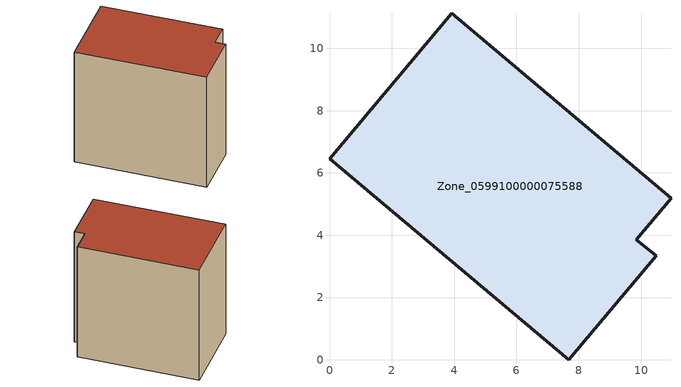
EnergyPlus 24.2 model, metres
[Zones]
Zone_0599100000075588
 floor ground (C_G): 0,6.46 3.92,11.13 10.96,5.19 9.85,3.86 10.48,3.35 7.68,0 z0
 wall outside (C_F): 3.92,11.13 0,6.46 7.68,0 10.48,3.35 9.85,3.86 10.96,5.19 3.92,11.13 z0:9.59
 roof outside (C_R): 0,6.46 7.68,0 10.48,3.35 9.85,3.86 10.96,5.19 3.92,11.13 z9.59
[BUILDING]
Pand.0599100000075588: North Axis=0; Terrain=City; Loads Convergence Tolerance Value=0.04; Temperature Convergence Tolerance Value=0.4; Solar Distribution=FullExterior; Maximum Number of Warmup Days=25; Minimum Number of Warmup Days=1
[Site:Location]
Rotterdam.The.Hague.AP_ZH_NLD Design_Conditions: Latitude=51.96; Longitude=4.45; Time Zone=1; Elevation=-4.5
[SITE:GROUNDTEMPERATURE:BUILDINGSURFACE]
18, 18, 18, 18, 18, 18, 18, 18, 18, 18, 18, 18
[MATERIAL] Thermal Absorptance=0.9; Solar Absorptance=0.7; Visible Absorptance=0.7
Name | Roughness | Thickness | Conductivity | Density | Specific Heat
G.TI.1946 | MediumSmooth | 0.15 | 1 | 540 | 1210
F.TI.1946 | Rough | 0.3 | 0.857143 | 1920 | 840
R.TI.1946 | MediumRough | 0.2 | 0.1 | 1500 | 1000
[CONSTRUCTION]
C_G: G.TI.1946
C_F: F.TI.1946
C_R: R.TI.1946
[ZONE]
Zone_0599100000075588: Type=1; Multiplier=1; Ceiling Height=Autocalculate; Volume=Autocalculate; Floor Area=autocalculate; Part of Total Floor Area=Yes
[ZONEINFILTRATION:DESIGNFLOWRATE]
Infil_Zone_0599100000075588: Zone or ZoneList or Space or SpaceList=Zone_0599100000075588; Schedule=AlwaysOn; Design Flow Rate Calculation Method=Flow/Area; Flow Rate per Floor Area=0.003; Constant Term Coefficient=1; Temperature Term Coefficient=0; Velocity Term Coefficient=0; Velocity Squared Term Coefficient=0
[HVACTEMPLATE:ZONE:IDEALLOADSAIRSYSTEM]
Zone_0599100000075588: Maximum Heating Supply Air Temperature=50; Minimum Cooling Supply Air Temperature=13; Maximum Heating Supply Air Humidity Ratio=0.0156; Minimum Cooling Supply Air Humidity Ratio=0.0077; Heating Limit=NoLimit; Cooling Limit=NoLimit; Dehumidification Control Type=ConstantSensibleHeatRatio; Cooling Sensible Heat Ratio=0.7; Dehumidification Setpoint=60; Humidification Control Type=None; Humidification Setpoint=30; Outdoor Air Method=None; Outdoor Air Flow Rate per Person=0.00944; Outdoor Air Flow Rate per Zone Floor Area=0; Outdoor Air Flow Rate per Zone=0; Demand Controlled Ventilation Type=None; Outdoor Air Economizer Type=NoEconomizer; Heat Recovery Type=None; Sensible Heat Recovery Effectiveness=0.7; Latent Heat Recovery Effectiveness=0.65
[ZONECONTROL:THERMOSTAT]
ThermostatControl_Zone_0599100000075588: Zone or ZoneList=Zone_0599100000075588; Control Type Schedule=DualSetpointControlType; Control 1=Thermostat_Zone_0599100000075588; Temperature Difference Between Cutout And Setpoint=0
[THERMOSTATSETPOINT:DUALSETPOINT]
Thermostat_Zone_0599100000075588: Heating Setpoint Temperature Schedule=HeatingSetpoint_Zone_0599100000075588; Cooling Setpoint Temperature Schedule=CoolingSetpoint_Zone_0599100000075588
[SCHEDULE:COMPACT]
HeatingSetpoint_Zone_0599100000075588: Through: 12/31, For: AllDays, Until: 24:00, 21
CoolingSetpoint_Zone_0599100000075588: Through: 12/31, For: AllDays, Until: 24:00, 24
DualSetpointControlType: Through: 12/31, For: AllDays, Until: 24:00, 4
AlwaysOn: Through: 12/31, For: AllDays, Until: 24:00, 1
